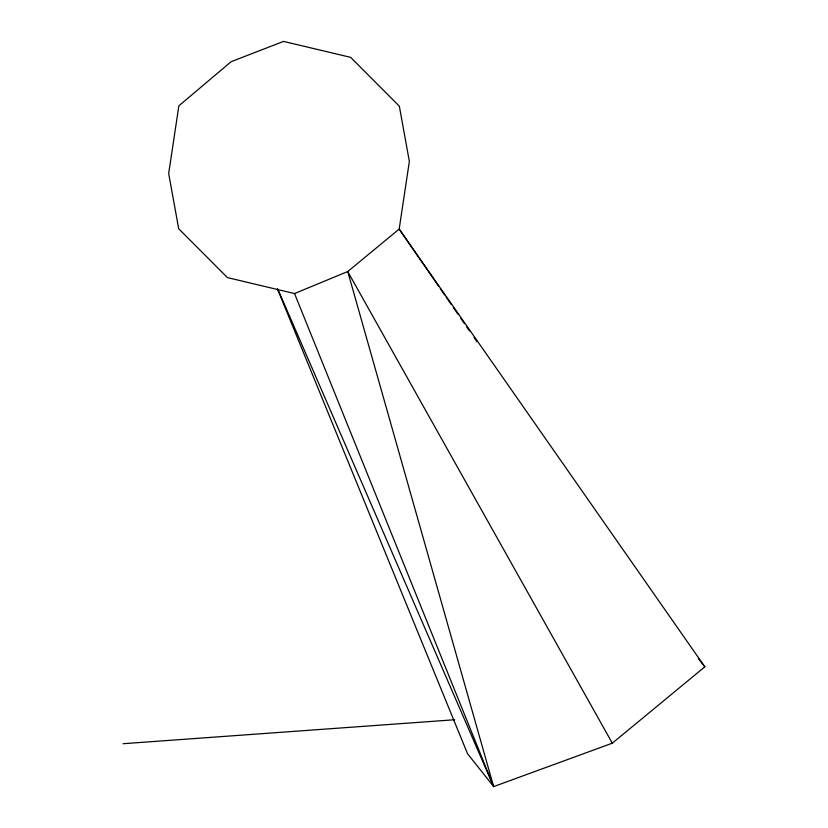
<?xml version="1.0" encoding="UTF-8"?>
<svg xmlns="http://www.w3.org/2000/svg" width="828" height="828" viewBox="0 0 828 828"><rect width="100%" height="100%" fill="white"/><g stroke="black" fill="none" stroke-linecap="round" stroke-linejoin="round"><path stroke-width="1.24" d="M277.442 288.931L467.509 753.656L493.643 786.6L612.306 743.182L704.845 666.819L399.179 229.097L409.353 161.419L399.344 106.201L350.637 57.349L283.518 41.4L231.115 61.707L178.858 105.849L168.684 173.528L178.693 228.756L227.41 277.597L294.53 293.547L347.739 271.543L399.179 229.097L438.799 286.467M123.155 743.71L454.624 719.749M698.511 658.84L704.845 666.819M440.268 288.599L444.667 294.975M446.137 297.097L451.27 304.528M453.475 307.716L457.874 314.091M460.813 318.345L464.477 323.655M466.681 326.843L469.611 331.096M474.02 337.462L476.949 341.716M612.306 743.182L347.739 271.543L493.643 786.6L277.701 288.837M294.53 293.547L493.643 786.6"/></g></svg>
